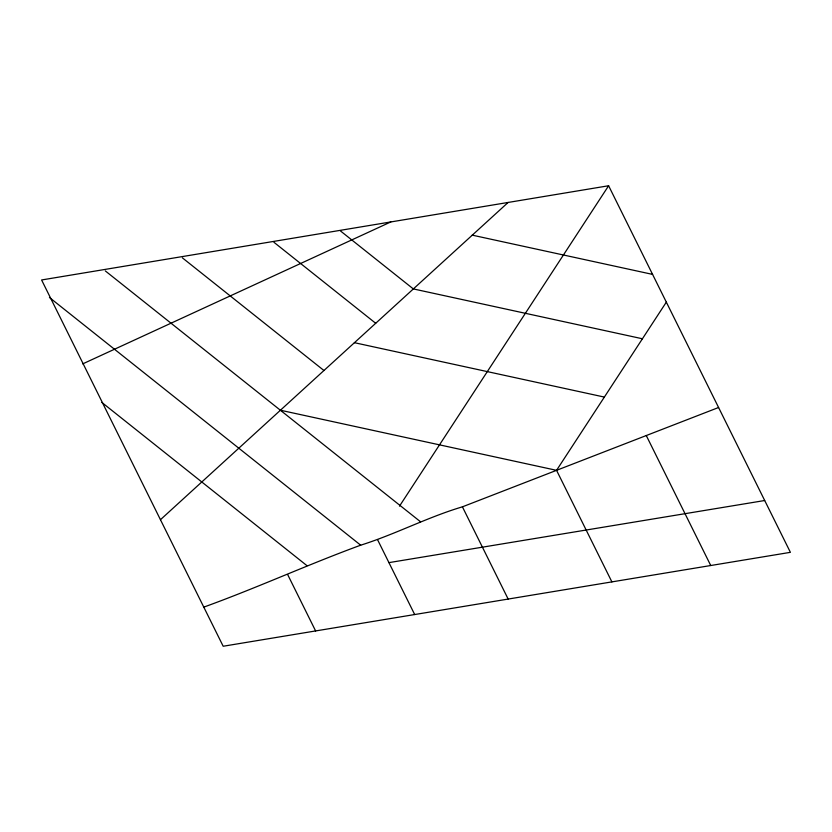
<?xml version="1.0" encoding="UTF-8"?>
<svg xmlns="http://www.w3.org/2000/svg" width="832" height="832" viewBox="0 0 832 832"><rect width="100%" height="100%" fill="white"/><g stroke="black" fill="none" stroke-linecap="round" stroke-linejoin="round"><path stroke-width="1.25" d="M608.618 185.754L41.6 279.968L223.184 646.246L790.4 552.334L608.618 185.754L399.485 506.168M611.884 581.89L556.556 470.33L666.328 302.141M160.451 519.709L508.113 202.457M203.788 607.121C256.734 587.985 307.861 564.554 360.682 545.189C395.283 534.3 427.575 517.192 462.415 506.834L718.578 407.503M82.711 363.886L390.79 221.946M764.66 500.521L388.939 562.63M472.233 235.144L652.579 274.394M642.418 338.77L413.306 288.912L340.434 230.911M354.38 342.68L604.365 397.082M105.29 270.899L280.363 410.218L556.556 470.33M182.385 257.847L323.95 370.51M49.442 297.482L360.682 545.189M273.936 242.278L375.71 323.284M280.363 410.218L420.503 521.758M101.878 402.459L306.946 565.656M646.277 435.542L710.736 565.521M462.415 506.834L508.154 599.061M377.582 539.729L414.679 614.536M287.674 574.6L315.619 630.947"/></g></svg>
